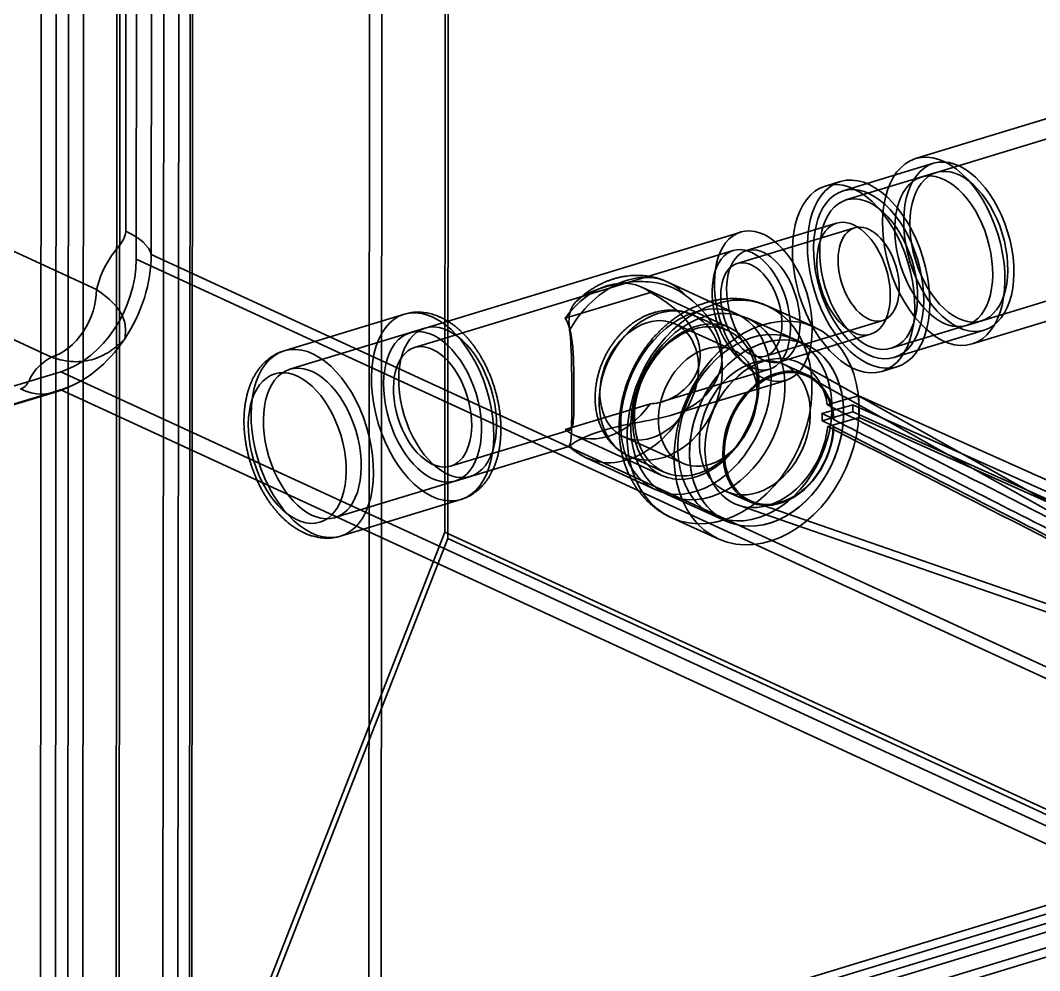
# Model space of a CAD drawing. Header units: millimetres. Extents: x 13 to 1054, y -1204 to 736.
# Drawn here: x 267.1 to 398.6, y 384.7 to 507.3 of the extents above; entities that cross this region are included whole.
import ezdxf

# ---------------------------------------------------------------- set-up
doc = ezdxf.new("R2010")
doc.units = ezdxf.units.MM
doc.layers.add('1', color=7, linetype='Continuous', true_color=0xffffff)

msp = doc.modelspace()

# ---------------------------------------------------------------- linework, layer by layer
at = {"layer": '1', "color": 254, "linetype": 'Continuous', "lineweight": 35}
for p, q in [((322.25, 440.43), (322.4, 641.6)), ((321.86, 441.28), (322, 638.74)), ((279.44, 330.7), (279.58, 531.87)), ((279.83, 333.56), (279.97, 531.03)), ((288.91, 326.33), (289.05, 527.51)), ((289.2, 329.24), (289.34, 526.71)), ((279.44, 330.7), (322.25, 440.43)), ((279.83, 333.56), (321.86, 441.28)), ((321.86, 441.28), (455.16, 379.79)), ((322.25, 440.43), (457.98, 377.83))]:
    msp.add_line(p, q, dxfattribs=at)
at = {"layer": '1', "color": 7, "linetype": 'Continuous', "lineweight": 35}
for p, q in [((280.83, 633.06), (280.72, 480.1)), ((284.12, 630.06), (284.01, 477.09)), ((282.19, 629.46), (282.07, 476.5)), ((269.84, 521.67), (269.72, 364.07)), ((273.35, 521.53), (273.24, 363.93)), ((271.66, 366.97), (271.77, 519.94)), ((275.18, 366.84), (275.29, 519.8)), ((285.5, 356.79), (285.62, 514.39)), ((287.44, 357.38), (287.56, 514.98)), ((312.17, 509.38), (312.07, 361.05)), ((313.75, 508.65), (313.64, 360.32)), ((276.95, 472.56), (262.27, 479.33)), ((422.53, 411.72), (282.07, 476.5)), ((422.89, 413.03), (284.01, 477.09)), ((256.45, 470.61), (271.13, 463.84)), ((272.37, 461.96), (144.4, 422.99)), ((272.37, 461.96), (412.83, 397.17)), ((143.55, 420.32), (271.51, 459.3)), ((272.37, 459.64), (144.4, 420.67)), ((272.37, 459.64), (411.25, 395.59)), ((312.07, 361.05), (436.15, 398.84)), ((412.83, 397.17), (284.86, 358.2)), ((313.64, 360.32), (437.73, 398.12)), ((282.92, 355.29), (414.77, 395.45)), ((411.25, 395.59), (283.28, 356.61)), ((281.34, 353.7), (413.19, 393.86))]:
    msp.add_line(p, q, dxfattribs=at)
at = {"layer": '1', "color": 27, "linetype": 'Continuous', "lineweight": 35}
for p, q in [((408.87, 497.47), (382.57, 489.46)), ((411.32, 495.61), (383.3, 487.07)), ((389.12, 467.94), (458.92, 489.2)), ((389.85, 465.55), (459.65, 486.8))]:
    msp.add_line(p, q, dxfattribs=at)
at = {"layer": '1', "color": 252, "linetype": 'Continuous', "lineweight": 35}
for p, q in [((384.87, 488.86), (373.24, 485.31)), ((385.24, 487.66), (373.6, 484.12)), ((372.87, 486.51), (370.94, 485.92)), ((372.39, 481.14), (360.76, 477.59)), ((360.03, 479.98), (317.37, 466.99)), ((374.7, 480.53), (359.57, 475.92)), ((359.06, 477.6), (317.96, 465.08)), ((359.48, 469.45), (350.64, 473.53)), ((348.38, 472.2), (337.39, 468.85)), ((358.64, 467.63), (347.28, 472.88)), ((363.21, 463.97), (378.34, 468.57)), ((379.43, 464.99), (391.06, 468.53)), ((365.13, 463.24), (376.76, 466.79)), ((379.79, 463.79), (391.43, 467.33)), ((349.95, 458.1), (363.72, 462.29)), ((378.22, 462), (380.16, 462.59)), ((351.18, 456.38), (365.86, 460.85)), ((337.38, 454.49), (348.37, 457.83)), ((322.62, 449.77), (337.94, 454.44)), ((338.48, 453.81), (349.84, 448.56)), ((323.2, 447.86), (337.87, 452.33)), ((340.17, 450.82), (349.01, 446.75))]:
    msp.add_line(p, q, dxfattribs=at)
at = {"layer": '1', "color": 18, "linetype": 'Continuous', "lineweight": 35}
for p, q in [((316.65, 469.39), (301.14, 464.66)), ((319.31, 467.58), (301.86, 462.27)), ((307.69, 443.14), (325.14, 448.45)), ((308.42, 440.75), (323.93, 445.47))]:
    msp.add_line(p, q, dxfattribs=at)
at = {"layer": '1', "color": 253, "linetype": 'Continuous', "lineweight": 35}
for p, q in [((358.36, 467.26), (353.81, 469.31)), ((369.51, 467.74), (363.44, 470.46)), ((359.06, 464.76), (351.51, 468.15)), ((368.48, 465.46), (360.9, 468.86)), ((344.95, 453.55), (352.5, 450.16)), ((345.62, 451.06), (350.17, 449.02)), ((350.66, 446.06), (358.24, 442.65)), ((351.15, 443.1), (357.22, 440.37))]:
    msp.add_line(p, q, dxfattribs=at)
at = {"layer": '1', "color": 51, "linetype": 'Continuous', "lineweight": 35}
for p, q in [((368.48, 465.46), (366.97, 466.14)), ((368.57, 461.58), (365.53, 462.94)), ((417.19, 435.34), (367.9, 462.95)), ((414.71, 435.59), (368.95, 461.22)), ((375.26, 458.87), (373.2, 458.28)), ((375.26, 458.87), (426.82, 435.7)), ((375.31, 456.06), (375.26, 458.87)), ((373.2, 458.28), (371.2, 457.7)), ((374.48, 457.7), (373.28, 457.36)), ((374.48, 457.7), (425.44, 434.81)), ((374.5, 456.77), (374.48, 457.7)), ((373.28, 457.36), (370.5, 456.56)), ((370.5, 456.56), (372.01, 455.88)), ((373.3, 456.43), (370.51, 455.63)), ((374.5, 456.77), (373.3, 456.43)), ((425.45, 433.88), (374.5, 456.77)), ((372.03, 454.95), (370.51, 455.63)), ((373.25, 455.47), (371.25, 454.9)), ((375.31, 456.06), (373.25, 455.47)), ((426.87, 432.9), (375.31, 456.06)), ((358.16, 446.52), (361.19, 445.16)), ((359.72, 444.75), (413.1, 426.24)), ((361.72, 445.12), (411.27, 427.93)), ((356.72, 443.33), (358.24, 442.65))]:
    msp.add_line(p, q, dxfattribs=at)
at = {"layer": '1', "color": 27, "linetype": 'Continuous', "lineweight": 35}
for major_axis in [(3.64, -11.96), (2.91, -9.57)]:
    msp.add_ellipse((386.21, 477.5), major_axis=major_axis, ratio=0.585427, dxfattribs=at)
at = {"layer": '1', "color": 252, "linetype": 'Continuous', "lineweight": 35}
for centre, major_axis, ratio in [((388.15, 478.09), (-3.28, 10.76), 0.585427), ((376.52, 474.55), (-3.64, 11.96), 0.585427), ((388.15, 478.09), (2.91, -9.57), 0.585427), ((374.58, 473.96), (-3.64, 11.96), 0.585427), ((376.52, 474.55), (-3.28, 10.76), 0.585427), ((376.52, 474.55), (-2.91, 9.57), 0.585427), ((374.58, 473.96), (-2.19, 7.17), 0.585427), ((376.52, 474.55), (1.82, -5.98), 0.585427), ((362.94, 470.42), (-2.91, 9.57), 0.585427), ((361.39, 469.95), (-2.33, 7.65), 0.585427), ((362.94, 470.42), (-2.19, 7.17), 0.585427), ((361.39, 469.95), (-1.82, 5.98), 0.585427), ((354.24, 458.1), (5.24, 11.35), 0.718821), ((354.24, 458.1), (4.4, 9.53), 0.718821), ((320.29, 457.43), (-2.91, 9.57), 0.585427), ((320.29, 457.43), (-2.33, 7.65), 0.585427)]:
    msp.add_ellipse(centre, major_axis=major_axis, ratio=ratio, dxfattribs=at)
at = {"layer": '1', "color": 7, "linetype": 'Continuous', "lineweight": 35}
for centre, major_axis, ratio, start_param, end_param in [((269.08, 476.55), (15, -0.01), 0.374927, 0.097792, 0.683476), ((272.38, 473.55), (5.24, 11.35), 0.718822, 3.711214, 5.28201), ((272.38, 473.55), (-6.28, -13.62), 0.718822, 1.355016, 2.140417), ((271.13, 470.79), (-3.14, -6.81), 0.718821, 0.569621, 2.140418), ((272.38, 473.55), (-6.28, -13.62), 0.718822, 0.569621, 1.355016), ((267.14, 473.65), (4.37, -14.35), 0.585427, 5.802418, 6.388104)]:
    msp.add_ellipse(centre, major_axis=major_axis, ratio=ratio, start_param=start_param, end_param=end_param, dxfattribs=at)
at = {"layer": '1', "color": 252, "linetype": 'Continuous', "lineweight": 35}
for centre, major_axis, start_param, end_param in [((342.88, 463.34), (4.4, 9.53), 6.111684, 7.593929), ((345.4, 462.18), (5.24, 11.35), 5.976508, 7.729104), ((342.88, 463.34), (4.4, 9.53), 2.970091, 4.452336), ((345.4, 462.18), (5.24, 11.35), 2.834916, 4.587512)]:
    msp.add_ellipse(centre, major_axis=major_axis, ratio=0.718821, start_param=start_param, end_param=end_param, dxfattribs=at)
at = {"layer": '1', "color": 253, "linetype": 'Continuous', "lineweight": 35}
for centre, major_axis in [((357.3, 456.78), (6.15, 13.68)), ((349.71, 460.18), (4.1, 9.12)), ((355.78, 457.46), (5.12, 11.4)), ((348.23, 460.85), (-3.28, -7.3)), ((363.36, 454.05), (6.15, 13.68)), ((354.26, 458.14), (4.1, 9.12)), ((363.36, 454.05), (-5.12, -11.4)), ((355.78, 457.46), (-3.28, -7.3))]:
    msp.add_ellipse(centre, major_axis=major_axis, ratio=0.746855, dxfattribs=at)
at = {"layer": '1', "color": 18, "linetype": 'Continuous', "lineweight": 35}
for centre, major_axis in [((320.29, 457.43), (3.64, -11.96)), ((322.23, 458.02), (2.91, -9.57)), ((304.78, 452.7), (-3.64, 11.96)), ((304.78, 452.7), (2.91, -9.57)), ((302.84, 452.11), (2.91, -9.57))]:
    msp.add_ellipse(centre, major_axis=major_axis, ratio=0.585427, dxfattribs=at)
at = {"layer": '1', "color": 51, "linetype": 'Continuous', "lineweight": 35}
for major_axis in [(-5.12, -11.4), (3.69, 8.21)]:
    msp.add_ellipse((361.85, 454.73), major_axis=major_axis, ratio=0.746855, dxfattribs=at)
for centre, major_axis, start_param, end_param in [((363.36, 454.05), (-5.12, -11.4), 2.253425, 8.29603), ((363.36, 454.05), (4.1, 9.12), 5.425296, 11.407344), ((364.88, 453.37), (-3.69, -8.21), 2.188719, 8.360736), ((364.94, 453.35), (-3.62, -8.07), 2.189689, 8.359766), ((363.36, 454.05), (-5.12, -11.4), 2.173145, 2.253425), ((363.36, 454.05), (-3.69, -8.21), 2.07755, 2.188719), ((363.36, 454.05), (-5.12, -11.4), 2.012845, 2.093124), ((363.36, 454.05), (-5.12, -11.4), 2.093124, 2.173145)]:
    msp.add_ellipse(centre, major_axis=major_axis, ratio=0.746855, start_param=start_param, end_param=end_param, dxfattribs=at)
at = {"layer": '1', "color": 7, "linetype": 'Continuous', "lineweight": 35}
for points, knots in [([(280.72, 480.1), (280.72, 479.64), (280.57, 479.28), (280.23, 478.68), (280.03, 478.42), (279.44, 477.66), (279.03, 477.15), (277.94, 475.47), (277.33, 474.13), (276.95, 472.56)], [0, 0, 0, 0, 0.125, 0.125, 0.25, 0.25, 0.5, 0.5, 1, 1, 1, 1]), ([(276.95, 472.56), (278.66, 471.39), (279.79, 470.29), (280.57, 468.53), (280.68, 467.93), (280.7, 466.85), (280.64, 466.42), (280.6, 466.22)], [0, 0, 0, 0, 0.5, 0.5, 0.75, 0.75, 1, 1, 1, 1]), ([(271.13, 463.84), (272.15, 463.49), (273.09, 463.3), (274.91, 463.22), (275.79, 463.34), (277.45, 463.86), (278.24, 464.28), (279.29, 465.01), (279.61, 465.27), (280.17, 465.76), (280.41, 466), (280.6, 466.22)], [0, 0, 0, 0, 0.25, 0.25, 0.5, 0.5, 0.75, 0.75, 0.875, 0.875, 1, 1, 1, 1]), ([(271.13, 463.84), (270.05, 463.22), (269.3, 462.53), (268.57, 461.47), (268.39, 461.1), (268.11, 460.56), (268.02, 460.38), (267.73, 460.03), (267.52, 459.86), (267.13, 459.74)], [0, 0, 0, 0, 0.5, 0.5, 0.75, 0.75, 0.875, 0.875, 1, 1, 1, 1]), ([(271.52, 459.3), (271.59, 459.32), (271.85, 459.4), (272.29, 459.55), (272.82, 459.75), (273.34, 459.97), (273.86, 460.2), (274.3, 460.42), (274.57, 460.57), (274.68, 460.62)], [0, 0, 0, 0, 0.071968, 0.237292, 0.402179, 0.566602, 0.730547, 0.894012, 1, 1, 1, 1])]:
    msp.add_open_spline(points, degree=3, knots=knots, dxfattribs=at)
at = {"layer": '1', "color": 252, "linetype": 'Continuous', "lineweight": 35}
for points, knots in [([(337.96, 467.32), (337.86, 468.12), (337.84, 468.8), (338.08, 470.01), (338.33, 470.51), (339.51, 471.8), (340.81, 472.37), (343.8, 473.28), (345.55, 473.64), (348.39, 473.57), (349.34, 473.45), (351.2, 472.88), (352.08, 472.45), (352.86, 471.86)], [0, 0, 0, 0, 0.125, 0.125, 0.25, 0.25, 0.5, 0.5, 0.75, 0.75, 0.875, 0.875, 1, 1, 1, 1]), ([(350.64, 473.53), (350.63, 473.53), (350.5, 473.59), (350.24, 473.7), (349.86, 473.85), (349.47, 473.98), (349.08, 474.09), (348.68, 474.18), (348.27, 474.26), (347.86, 474.32), (347.45, 474.36), (347.04, 474.39), (346.62, 474.4), (346.21, 474.39), (345.79, 474.36), (345.37, 474.31), (344.95, 474.25), (344.53, 474.17), (344.12, 474.07), (343.7, 473.96), (343.29, 473.82), (342.87, 473.67), (342.47, 473.5), (342.06, 473.32), (341.66, 473.12), (341.27, 472.9), (340.88, 472.66), (340.5, 472.41), (340.12, 472.14), (339.75, 471.86), (339.39, 471.57), (339.11, 471.32), (338.95, 471.17), (338.91, 471.13)], [0, 0, 0, 0, 0.00159, 0.034236, 0.066855, 0.099459, 0.132066, 0.164691, 0.197352, 0.230063, 0.262843, 0.295707, 0.32867, 0.361749, 0.394957, 0.428309, 0.461818, 0.495496, 0.529352, 0.563394, 0.597628, 0.632058, 0.666684, 0.701504, 0.736514, 0.771704, 0.807065, 0.842584, 0.878247, 0.914036, 0.949937, 0.985931, 1, 1, 1, 1]), ([(348.38, 472.2), (349.13, 471.79), (349.9, 471.32), (351.39, 470.23), (352.1, 469.62), (353.96, 467.54), (354.81, 465.83), (354.81, 463.22), (354.61, 462.38), (353.87, 460.88), (353.34, 460.21), (352.11, 459.11), (351.39, 458.66), (349.91, 458.04), (349.12, 457.85), (348.37, 457.83)], [0, 0, 0, 0, 0.125, 0.125, 0.25, 0.25, 0.5, 0.5, 0.625, 0.625, 0.75, 0.75, 0.875, 0.875, 1, 1, 1, 1]), ([(352.86, 471.86), (354.15, 470.89), (355.35, 469.72), (357.09, 467.04), (357.62, 465.48), (357.62, 462.46), (357.1, 461), (355.35, 458.61), (354.15, 457.67), (352.85, 457.03)], [0, 0, 0, 0, 0.25, 0.25, 0.5, 0.5, 0.75, 0.75, 1, 1, 1, 1]), ([(337.38, 454.49), (337.74, 454.38), (337.95, 454.4), (338.25, 454.66), (338.34, 454.91), (338.51, 456.05), (338.52, 457.36), (338.52, 459.97), (338.52, 460.9), (338.49, 462.76), (338.46, 463.68), (338.35, 465.41), (338.26, 466.22), (337.96, 467.67), (337.75, 468.32), (337.39, 468.85)], [0, 0, 0, 0, 0.125, 0.125, 0.25, 0.25, 0.5, 0.5, 0.625, 0.625, 0.75, 0.75, 0.875, 0.875, 1, 1, 1, 1]), ([(337.95, 452.49), (338.12, 452.79), (338.17, 453.38), (338.23, 455.23), (338.23, 456.54), (338.24, 459.56), (338.24, 461.27), (338.18, 464.49), (338.13, 466), (337.96, 467.32)], [0, 0, 0, 0, 0.25, 0.25, 0.5, 0.5, 0.75, 0.75, 1, 1, 1, 1]), ([(352.85, 457.03), (352.07, 456.64), (351.2, 456.36), (349.34, 455.9), (348.38, 455.73), (345.53, 455.21), (343.79, 454.85), (340.8, 453.94), (339.5, 453.37), (338.32, 452.67), (338.07, 452.47), (337.83, 452.29), (337.85, 452.31), (337.95, 452.49)], [0, 0, 0, 0, 0.125, 0.125, 0.25, 0.25, 0.5, 0.5, 0.75, 0.75, 0.875, 0.875, 1, 1, 1, 1]), ([(337.87, 452.33), (337.94, 452.26), (338.12, 452.11), (338.42, 451.88), (338.75, 451.63), (339.1, 451.4), (339.45, 451.19), (339.81, 451), (340.05, 450.88), (340.17, 450.82)], [0, 0, 0, 0, 0.107034, 0.258191, 0.408808, 0.558952, 0.708694, 0.858103, 1, 1, 1, 1])]:
    msp.add_open_spline(points, degree=3, knots=knots, dxfattribs=at)
at = {"layer": '1', "color": 253, "linetype": 'Continuous', "lineweight": 35}
for points, knots in [([(355.76, 470.93), (355.66, 470.91), (355.41, 470.83), (355.01, 470.7), (354.57, 470.53), (354.13, 470.35), (353.69, 470.15), (353.26, 469.93), (352.83, 469.7), (352.4, 469.45), (351.99, 469.18), (351.57, 468.9), (351.17, 468.6), (350.77, 468.29), (350.39, 467.96), (350.01, 467.62), (349.64, 467.27), (349.28, 466.9), (348.92, 466.52), (348.58, 466.13), (348.25, 465.73), (347.94, 465.32), (347.63, 464.9), (347.33, 464.46), (347.05, 464.02), (346.78, 463.57), (346.52, 463.11), (346.28, 462.64), (346.05, 462.17), (345.83, 461.69), (345.63, 461.2), (345.44, 460.71), (345.26, 460.21), (345.1, 459.71), (344.96, 459.2), (344.83, 458.69), (344.71, 458.18), (344.61, 457.67), (344.53, 457.15), (344.46, 456.63), (344.41, 456.12), (344.37, 455.6), (344.35, 455.09), (344.34, 454.57), (344.36, 454.06), (344.39, 453.55), (344.43, 453.05), (344.49, 452.55), (344.57, 452.05), (344.66, 451.56), (344.78, 451.08), (344.9, 450.6), (345.05, 450.13), (345.2, 449.67), (345.38, 449.22), (345.57, 448.78), (345.77, 448.35), (345.99, 447.93), (346.23, 447.53), (346.47, 447.13), (346.73, 446.75), (347.01, 446.38), (347.29, 446.02), (347.59, 445.68), (347.9, 445.36), (348.22, 445.04), (348.56, 444.74), (348.9, 444.46), (349.25, 444.19), (349.62, 443.94), (349.99, 443.7), (350.37, 443.48), (350.75, 443.28), (351.02, 443.16), (351.15, 443.1)], [0, 0, 0, 0, 0.008935, 0.022645, 0.03639, 0.050191, 0.064046, 0.077952, 0.091906, 0.105904, 0.119941, 0.134013, 0.148116, 0.162245, 0.176397, 0.190568, 0.204754, 0.218953, 0.23316, 0.247375, 0.261596, 0.275819, 0.290045, 0.304273, 0.318502, 0.332731, 0.346962, 0.361195, 0.375429, 0.389666, 0.403905, 0.418148, 0.432395, 0.446647, 0.460903, 0.475165, 0.489432, 0.503705, 0.517982, 0.532264, 0.546549, 0.560835, 0.57512, 0.589403, 0.603679, 0.617947, 0.632201, 0.646439, 0.660655, 0.674845, 0.689003, 0.703125, 0.717207, 0.731242, 0.745227, 0.759158, 0.773031, 0.786844, 0.800594, 0.814281, 0.827902, 0.84146, 0.854955, 0.868388, 0.881762, 0.89508, 0.908346, 0.921564, 0.934738, 0.947873, 0.960974, 0.974048, 0.987099, 1, 1, 1, 1]), ([(363.44, 470.46), (363.35, 470.5), (363.12, 470.6), (362.74, 470.75), (362.33, 470.89), (361.91, 471.02), (361.49, 471.12), (361.06, 471.21), (360.62, 471.29), (360.19, 471.34), (359.75, 471.38), (359.3, 471.4), (358.86, 471.4), (358.41, 471.39), (357.96, 471.35), (357.51, 471.3), (357.06, 471.23), (356.61, 471.15), (356.17, 471.05), (355.89, 470.97), (355.76, 470.93)], [0, 0, 0, 0, 0.040896, 0.096836, 0.152766, 0.208713, 0.264702, 0.320759, 0.376909, 0.433175, 0.489581, 0.546148, 0.602897, 0.659846, 0.717011, 0.774407, 0.832044, 0.889932, 0.948076, 1, 1, 1, 1]), ([(348.9, 469.6), (348.83, 469.58), (348.63, 469.52), (348.32, 469.41), (347.97, 469.27), (347.61, 469.12), (347.26, 468.94), (346.92, 468.75), (346.58, 468.55), (346.24, 468.33), (345.92, 468.09), (345.6, 467.84), (345.28, 467.57), (344.98, 467.29), (344.68, 467), (344.4, 466.69), (344.12, 466.38), (343.85, 466.05), (343.6, 465.71), (343.35, 465.36), (343.12, 465), (342.9, 464.64), (342.69, 464.26), (342.5, 463.88), (342.32, 463.49), (342.15, 463.1), (341.99, 462.7), (341.85, 462.29), (341.72, 461.88), (341.61, 461.47), (341.51, 461.06), (341.43, 460.64), (341.36, 460.22), (341.31, 459.8), (341.28, 459.38), (341.25, 458.97), (341.25, 458.55), (341.26, 458.14), (341.29, 457.73), (341.33, 457.32), (341.39, 456.92), (341.46, 456.53), (341.55, 456.14), (341.66, 455.76), (341.78, 455.39), (341.92, 455.02), (342.07, 454.67), (342.24, 454.33), (342.42, 454), (342.61, 453.68), (342.82, 453.37), (343.04, 453.08), (343.27, 452.8), (343.52, 452.54), (343.77, 452.28), (344.04, 452.05), (344.32, 451.83), (344.6, 451.62), (344.9, 451.44), (345.2, 451.26), (345.44, 451.14), (345.58, 451.08), (345.62, 451.06)], [0, 0, 0, 0, 0.010218, 0.026956, 0.043737, 0.060589, 0.077505, 0.094479, 0.111504, 0.128574, 0.14568, 0.162818, 0.179979, 0.19716, 0.214354, 0.231559, 0.24877, 0.265986, 0.283204, 0.300423, 0.317642, 0.334861, 0.352082, 0.369303, 0.386527, 0.403754, 0.420985, 0.43822, 0.455461, 0.472708, 0.489963, 0.507224, 0.524493, 0.541769, 0.55905, 0.576335, 0.593619, 0.610901, 0.628176, 0.645437, 0.66268, 0.679897, 0.697082, 0.714225, 0.73132, 0.748357, 0.765329, 0.78223, 0.799053, 0.815794, 0.832448, 0.849016, 0.865496, 0.881891, 0.898205, 0.914442, 0.93061, 0.946717, 0.962771, 0.978783, 0.994762, 1, 1, 1, 1]), ([(353.81, 469.31), (353.75, 469.34), (353.57, 469.41), (353.29, 469.52), (352.95, 469.63), (352.62, 469.72), (352.28, 469.79), (351.93, 469.84), (351.58, 469.88), (351.23, 469.9), (350.87, 469.9), (350.51, 469.89), (350.15, 469.85), (349.79, 469.8), (349.43, 469.74), (349.14, 469.66), (348.96, 469.62), (348.9, 469.6)], [0, 0, 0, 0, 0.044569, 0.114514, 0.184449, 0.254427, 0.324496, 0.394703, 0.465094, 0.535709, 0.606586, 0.677757, 0.749246, 0.821074, 0.893253, 0.965788, 1, 1, 1, 1])]:
    msp.add_open_spline(points, degree=3, knots=knots, dxfattribs=at)
at = {"layer": '1', "color": 18, "linetype": 'Continuous', "lineweight": 35}
for points, knots in [([(323.93, 445.47), (323.94, 445.47), (324.05, 445.51), (324.27, 445.58), (324.57, 445.7), (324.87, 445.84), (325.16, 446), (325.44, 446.17), (325.71, 446.36), (325.98, 446.56), (326.24, 446.78), (326.49, 447.01), (326.73, 447.26), (326.96, 447.53), (327.18, 447.81), (327.39, 448.1), (327.59, 448.41), (327.78, 448.74), (327.95, 449.08), (328.12, 449.43), (328.27, 449.79), (328.41, 450.17), (328.54, 450.56), (328.66, 450.95), (328.76, 451.36), (328.85, 451.78), (328.92, 452.2), (328.99, 452.63), (329.03, 453.07), (329.07, 453.51), (329.09, 453.96), (329.1, 454.41), (329.1, 454.86), (329.08, 455.32), (329.06, 455.78), (329.01, 456.25), (328.96, 456.71), (328.9, 457.17), (328.82, 457.64), (328.73, 458.1), (328.63, 458.56), (328.52, 459.02), (328.39, 459.48), (328.26, 459.94), (328.11, 460.39), (327.96, 460.84), (327.79, 461.28), (327.61, 461.72), (327.42, 462.15), (327.23, 462.58), (327.02, 463), (326.8, 463.41), (326.57, 463.81), (326.34, 464.21), (326.09, 464.59), (325.84, 464.97), (325.58, 465.34), (325.3, 465.69), (325.02, 466.04), (324.74, 466.37), (324.44, 466.69), (324.14, 467), (323.83, 467.29), (323.51, 467.57), (323.19, 467.83), (322.86, 468.08), (322.52, 468.31), (322.18, 468.52), (321.84, 468.72), (321.49, 468.9), (321.15, 469.06), (320.8, 469.2), (320.45, 469.32), (320.1, 469.42), (319.75, 469.51), (319.4, 469.57), (319.05, 469.61), (318.71, 469.64), (318.37, 469.65), (318.03, 469.64), (317.7, 469.61), (317.37, 469.56), (317.05, 469.49), (316.81, 469.43), (316.67, 469.39), (316.65, 469.39)], [0, 0, 0, 0, 0.000946, 0.012043, 0.023134, 0.034232, 0.045355, 0.056519, 0.06774, 0.079032, 0.090412, 0.10189, 0.113477, 0.125183, 0.137014, 0.148971, 0.161055, 0.173262, 0.185585, 0.198013, 0.210534, 0.223133, 0.235797, 0.248509, 0.261256, 0.274026, 0.286807, 0.299588, 0.312362, 0.325124, 0.33787, 0.350598, 0.363307, 0.375997, 0.388667, 0.401319, 0.413954, 0.426574, 0.439181, 0.451776, 0.464362, 0.476942, 0.489517, 0.50209, 0.514663, 0.527238, 0.539819, 0.552406, 0.565002, 0.57761, 0.590233, 0.602872, 0.61553, 0.628208, 0.640909, 0.653634, 0.666383, 0.679158, 0.691957, 0.70478, 0.717624, 0.730485, 0.743358, 0.756234, 0.769102, 0.781949, 0.794761, 0.807522, 0.820217, 0.832829, 0.845341, 0.85774, 0.870016, 0.88216, 0.894168, 0.906042, 0.917784, 0.929401, 0.940902, 0.9523, 0.963608, 0.974841, 0.986014, 0.997143, 1, 1, 1, 1]), ([(301.13, 464.66), (301.06, 464.64), (300.88, 464.58), (300.6, 464.47), (300.3, 464.34), (300.01, 464.19), (299.72, 464.02), (299.45, 463.84), (299.18, 463.64), (298.92, 463.43), (298.66, 463.2), (298.42, 462.96), (298.19, 462.7), (297.96, 462.42), (297.75, 462.13), (297.55, 461.83), (297.35, 461.51), (297.17, 461.17), (297, 460.83), (296.84, 460.47), (296.7, 460.09), (296.57, 459.71), (296.45, 459.32), (296.34, 458.91), (296.25, 458.5), (296.17, 458.08), (296.1, 457.65), (296.05, 457.21), (296.01, 456.77), (295.98, 456.33), (295.96, 455.88), (295.96, 455.42), (295.97, 454.97), (296, 454.51), (296.04, 454.04), (296.08, 453.58), (296.15, 453.12), (296.22, 452.65), (296.3, 452.19), (296.4, 451.73), (296.51, 451.27), (296.63, 450.81), (296.76, 450.35), (296.9, 449.9), (297.05, 449.45), (297.22, 449), (297.39, 448.56), (297.58, 448.13), (297.77, 447.7), (297.97, 447.28), (298.19, 446.86), (298.41, 446.46), (298.64, 446.06), (298.89, 445.67), (299.14, 445.29), (299.4, 444.92), (299.67, 444.56), (299.94, 444.21), (300.23, 443.87), (300.52, 443.55), (300.82, 443.24), (301.13, 442.94), (301.45, 442.66), (301.77, 442.39), (302.09, 442.13), (302.43, 441.9), (302.76, 441.68), (303.11, 441.48), (303.45, 441.29), (303.8, 441.12), (304.14, 440.98), (304.39, 440.89), (304.51, 440.85), (304.53, 440.84)], [0, 0, 0, 0, 0.009419, 0.022216, 0.035014, 0.047834, 0.060694, 0.073614, 0.086612, 0.099703, 0.112904, 0.126227, 0.139683, 0.153281, 0.167025, 0.180916, 0.19495, 0.209121, 0.223418, 0.237828, 0.252334, 0.26692, 0.281568, 0.296261, 0.310986, 0.325728, 0.340474, 0.355214, 0.369942, 0.384653, 0.399344, 0.414013, 0.42866, 0.443285, 0.457888, 0.472471, 0.487036, 0.501585, 0.516119, 0.530643, 0.545157, 0.559666, 0.574171, 0.588676, 0.603182, 0.617693, 0.632211, 0.646739, 0.661279, 0.675835, 0.69041, 0.705005, 0.719623, 0.734266, 0.748936, 0.763634, 0.778361, 0.793117, 0.807901, 0.822711, 0.837542, 0.852389, 0.867244, 0.882093, 0.896924, 0.91172, 0.926465, 0.941139, 0.955724, 0.9702, 0.984551, 0.997785, 1, 1, 1, 1]), ([(304.53, 440.84), (304.6, 440.82), (304.79, 440.76), (305.09, 440.68), (305.44, 440.6), (305.79, 440.54), (306.13, 440.51), (306.48, 440.49), (306.82, 440.49), (307.15, 440.5), (307.48, 440.54), (307.81, 440.59), (308.12, 440.66), (308.32, 440.72), (308.42, 440.74)], [0, 0, 0, 0, 0.05553, 0.146202, 0.236093, 0.324975, 0.412883, 0.499875, 0.586029, 0.671439, 0.756209, 0.840453, 0.924291, 1, 1, 1, 1])]:
    msp.add_open_spline(points, degree=3, knots=knots, dxfattribs=at)
at = {"layer": '1', "color": 51, "linetype": 'Continuous', "lineweight": 35}
for points, knots in [([(418.69, 433.38), (418.45, 433.5), (418.22, 433.62), (416.21, 434.65), (414.43, 435.56), (405.53, 440.13), (398.4, 443.78), (384.58, 450.86), (377.89, 454.28), (371.2, 457.7)], [0, 0, 0, 0, 0.014809, 0.014809, 0.127373, 0.127373, 0.577627, 0.577627, 1, 1, 1, 1]), ([(371.25, 454.9), (377.94, 451.48), (384.63, 448.05), (398.45, 440.98), (405.58, 437.33), (414.48, 432.76), (416.26, 431.85), (418.27, 430.81), (418.5, 430.69), (418.74, 430.57)], [0, 0, 0, 0, 0.422373, 0.422373, 0.872627, 0.872627, 0.985191, 0.985191, 1, 1, 1, 1]), ([(416.11, 433.26), (415.56, 433.54), (415.02, 433.82), (408.93, 436.93), (403.38, 439.76), (389.21, 447), (380.58, 451.41), (371.95, 455.82)], [0, 0, 0, 0, 0.037118, 0.037118, 0.41371, 0.41371, 1, 1, 1, 1]), ([(371.96, 454.89), (374.65, 453.52), (377.33, 452.15), (392.05, 444.63), (404.09, 438.48), (416.13, 432.33)], [0, 0, 0, 0, 0.182191, 0.182191, 1, 1, 1, 1])]:
    msp.add_open_spline(points, degree=3, knots=knots, dxfattribs=at)
for points in [[(372.01, 455.88), (371.99, 455.86), (371.97, 455.84), (371.95, 455.82)], [(371.96, 454.89), (371.99, 454.91), (372.01, 454.93), (372.03, 454.95)]]:
    msp.add_open_spline(points, degree=3, dxfattribs=at)

doc.saveas('drawing.dxf')
